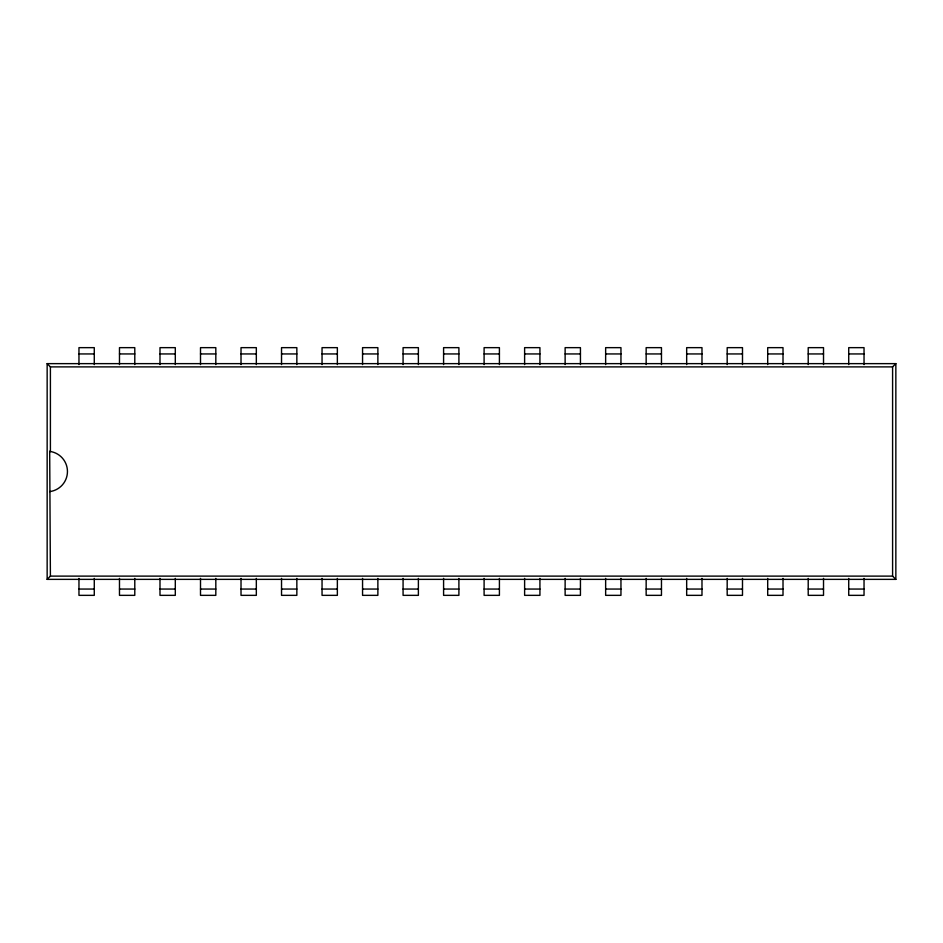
<?xml version="1.0" encoding="UTF-8"?>
<svg xmlns="http://www.w3.org/2000/svg" width="943" height="943" viewBox="0 0 943 943"><rect width="100%" height="100%" fill="white"/><g stroke="black" fill="none" stroke-linecap="round" stroke-linejoin="round"><path stroke-width="1.41" d="M47.15 579.367L50.403 576.114L892.597 576.114L895.85 579.367L895.85 363.633L47.15 363.633L47.15 579.367L895.85 579.367M47.15 363.633L50.403 366.886L892.597 366.886L895.85 363.633M50.403 366.886L50.403 451.508L49.684 451.402L50.403 576.114M78.964 353.943L94.276 353.943M119.478 353.943L134.79 353.943M159.992 353.943L175.304 353.943M200.505 353.943L215.817 353.943M241.019 353.943L256.331 353.943M281.533 353.943L296.845 353.943M322.046 353.943L337.358 353.943M362.56 353.943L377.872 353.943M403.074 353.943L418.386 353.943M443.587 353.943L458.899 353.943M484.101 353.943L499.413 353.943M524.614 353.943L539.926 353.943M565.128 353.943L580.44 353.943M605.642 353.943L620.954 353.943M646.155 353.943L661.467 353.943M686.669 353.943L701.981 353.943M727.183 353.943L742.495 353.943M767.696 353.943L783.008 353.943M808.21 353.943L823.522 353.943M848.724 353.943L864.036 353.943M78.964 589.057L94.276 589.057M119.478 589.057L134.79 589.057M159.992 589.057L175.304 589.057M200.505 589.057L215.817 589.057M241.019 589.057L256.331 589.057M281.533 589.057L296.845 589.057M322.046 589.057L337.358 589.057M362.56 589.057L377.872 589.057M403.074 589.057L418.386 589.057M443.587 589.057L458.899 589.057M484.101 589.057L499.413 589.057M524.614 589.057L539.926 589.057M565.128 589.057L580.44 589.057M605.642 589.057L620.954 589.057M646.155 589.057L661.467 589.057M686.669 589.057L701.981 589.057M727.183 589.057L742.495 589.057M767.696 589.057L783.008 589.057M808.21 589.057L823.522 589.057M848.724 589.057L864.036 589.057M892.597 366.886L892.597 576.114M864.036 364.611L864.036 347.649L848.724 347.649L848.724 364.611M864.036 578.389L864.036 595.351L848.724 595.351L848.724 578.389M823.522 364.611L823.522 347.649L808.21 347.649L808.21 364.611M823.522 578.389L823.522 595.351L808.21 595.351L808.21 578.389M783.008 364.611L783.008 347.649L767.696 347.649L767.696 364.611M783.008 578.389L783.008 595.351L767.696 595.351L767.696 578.389M742.495 364.611L742.495 347.649L727.183 347.649L727.183 364.611M742.495 578.389L742.495 595.351L727.183 595.351L727.183 578.389M701.981 364.611L701.981 347.649L686.669 347.649L686.669 364.611M701.981 578.389L701.981 595.351L686.669 595.351L686.669 578.389M661.467 364.611L661.467 347.649L646.155 347.649L646.155 364.611M661.467 578.389L661.467 595.351L646.155 595.351L646.155 578.389M620.954 364.611L620.954 347.649L605.642 347.649L605.642 364.611M620.954 578.389L620.954 595.351L605.642 595.351L605.642 578.389M580.44 364.611L580.44 347.649L565.128 347.649L565.128 364.611M580.44 578.389L580.44 595.351L565.128 595.351L565.128 578.389M539.926 364.611L539.926 347.649L524.614 347.649L524.614 364.611M539.926 578.389L539.926 595.351L524.614 595.351L524.614 578.389M499.413 364.611L499.413 347.649L484.101 347.649L484.101 364.611M499.413 578.389L499.413 595.351L484.101 595.351L484.101 578.389M458.899 364.611L458.899 347.649L443.587 347.649L443.587 364.611M458.899 578.389L458.899 595.351L443.587 595.351L443.587 578.389M418.386 364.611L418.386 347.649L403.074 347.649L403.074 364.611M418.386 578.389L418.386 595.351L403.074 595.351L403.074 578.389M377.872 364.611L377.872 347.649L362.56 347.649L362.56 364.611M377.872 578.389L377.872 595.351L362.56 595.351L362.56 578.389M337.358 364.611L337.358 347.649L322.046 347.649L322.046 364.611M337.358 578.389L337.358 595.351L322.046 595.351L322.046 578.389M296.845 364.611L296.845 347.649L281.533 347.649L281.533 364.611M296.845 578.389L296.845 595.351L281.533 595.351L281.533 578.389M256.331 364.611L256.331 347.649L241.019 347.649L241.019 364.611M256.331 578.389L256.331 595.351L241.019 595.351L241.019 578.389M215.817 364.611L215.817 347.649L200.505 347.649L200.505 364.611M215.817 578.389L215.817 595.351L200.505 595.351L200.505 578.389M175.304 364.611L175.304 347.649L159.992 347.649L159.992 364.611M175.304 578.389L175.304 595.351L159.992 595.351L159.992 578.389M134.79 364.611L134.79 347.649L119.478 347.649L119.478 364.611M134.79 578.389L134.79 595.351L119.478 595.351L119.478 578.389M94.276 364.611L94.276 347.649L78.964 347.649L78.964 364.611M94.276 578.389L94.276 595.351L78.964 595.351L78.964 578.389M49.684 451.402A20.251 20.251 0 0 1 49.684 491.598"/></g></svg>
